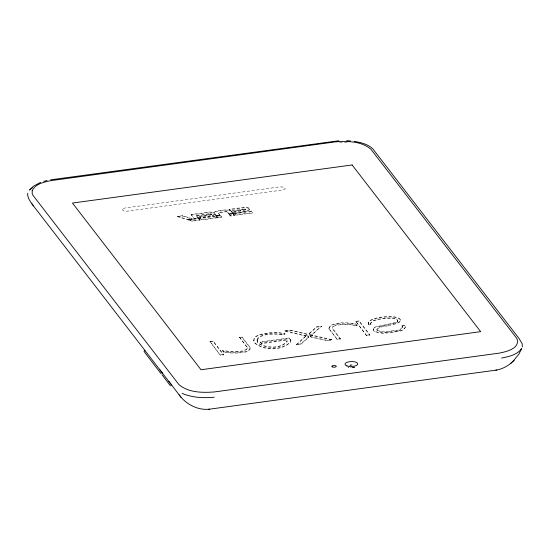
<?xml version="1.0" encoding="UTF-8"?>
<svg xmlns="http://www.w3.org/2000/svg" width="550" height="550" viewBox="0 0 550 550"><rect width="100%" height="100%" fill="white"/><g stroke="black" fill="none" stroke-linecap="round" stroke-linejoin="round"><path stroke-width="0.41" stroke-dasharray="2.75 2.06" d="M230.374 210.334L226.353 209.715L216.934 210.994A3.74 1.451 -1.5 0 0 215.669 211.282C213.847 212.053 212.816 214.411 215.676 211.674A3.74 1.451 -1.5 0 1 216.947 211.386L226.366 210.107L230.381 210.726L229.556 209.275L244.303 207.268C246.022 207.261 249.205 207.075 249.556 209.282L248.249 208.12L245.376 207.618L229.57 209.667L229.556 209.275M249.542 208.89L249.171 210.141L247.857 210.836L233.008 213.414A4.008 1.554 -1.5 0 1 232.952 212.891L234.163 211.977A3.348 1.299 -1.5 0 1 235.269 211.702L245.671 209.873L245.657 209.481A0.983 0.378 -1.5 0 0 245.238 208.945L231.096 210.87L232.794 213.455L229.006 214.094L227.549 211.826A1.471 0.571 -1.5 0 0 226.896 211.509L226.738 211.482A1.272 0.495 -1.5 0 0 225.878 211.482L219.395 212.362A1.286 0.495 -1.5 0 0 218.708 212.575A1.458 0.564 -1.5 0 0 218.529 213.056L220.083 215.462L216.411 216.109L214.679 213.489L214.548 214.631L212.939 215.634L198.577 218.137A3.52 1.368 -1.5 0 1 198.426 217.491L199.994 216.569L211.173 214.658L211.166 214.266A1.451 0.564 -1.5 0 0 210.609 213.558L196.281 215.511L198.083 218.226L194.349 218.873L191.269 214.885L191.262 214.493L209.426 212.018L212.307 212.183L214.266 212.953M260.267 341.907L261.312 343.269L286.901 339.597L286.907 339.989L261.326 343.661L260.267 341.907L289.444 337.934L290.551 339.907L290.331 341.935C281.49 350.604 264.034 350.488 254.636 342.678A28.057 10.876 -1.5 0 1 254.471 337.899L255.819 336.442L258.081 335.184A12.794 4.957 -1.5 0 1 261.092 334.235A31.309 12.134 -1.5 0 1 273.811 332.502A14.871 5.761 -1.5 0 1 279.723 332.674L285.003 333.74L282.975 334.936A25.479 9.872 -1.5 0 0 271.576 334.214A14.073 5.452 -1.5 0 0 261.972 336.009A16.534 6.408 -1.5 0 0 257.207 340.264M290.551 339.907L290.345 342.327C281.497 350.996 264.041 350.879 254.643 343.069A28.057 10.876 -1.5 0 1 254.478 338.291L255.826 336.834L258.087 335.576A12.794 4.957 -1.5 0 1 261.106 334.627A31.309 12.134 -1.5 0 1 273.824 332.894A14.871 5.761 -1.5 0 1 279.73 333.066L285.01 334.132M357.039 325.483L355.843 323.957A25.884 10.031 -1.5 0 0 345.503 322.781A17.985 6.971 -1.5 0 0 335.644 323.62C333.08 324.287 328.976 325.208 328.955 328.508L328.948 328.116L329.031 329.01L337.143 339.529L340.45 339.075L332.331 328.164L332.695 326.728L335.246 325.263A7.136 2.764 -1.5 0 1 337.59 324.741A22.681 8.786 -1.5 0 1 351.697 324.61A28.868 11.186 -1.5 0 1 357.039 325.483L357.053 325.875A28.868 11.186 -1.5 0 0 351.718 324.995A22.681 8.786 -1.5 0 0 337.59 325.126A7.136 2.764 -1.5 0 0 335.259 325.655L333.472 326.466L332.317 327.834M402.332 326.569L402.029 325.71L404.676 325.263C407.296 328.976 401.273 331.183 398.42 331.416A97.219 37.675 -1.5 0 1 385.743 333.142A9.914 3.843 -1.5 0 1 382.332 333.279L378.235 332.805L374.887 331.643A9.969 3.864 -1.5 0 1 373.257 329.478L374.124 327.594A4.283 1.657 -1.5 0 1 376.014 326.769L389.503 323.923A22.914 8.883 -1.5 0 0 397.265 321.482A2.475 0.956 -1.5 0 0 397.774 321.111A10.973 4.256 -1.5 0 0 395.938 318.732A3.932 1.526 -1.5 0 0 393.91 318.161A15.434 5.981 -1.5 0 0 388.272 317.996A21.086 8.174 -1.5 0 0 374.158 320.32L372.054 321.379L370.92 322.651A10.876 4.214 -1.5 0 0 370.886 324.005L370.893 324.397L368.775 324.72A13.049 5.053 -1.5 0 1 368.273 322.933L369.985 320.781L373.553 319.234A24.296 9.412 -1.5 0 1 390.899 316.931L394.446 317.206L398.083 318.23A11.791 4.565 -1.5 0 1 400.331 319.791A7.686 2.977 -1.5 0 1 400.517 321.255L398.874 322.568A26.111 10.12 -1.5 0 1 390.713 325.132M402.029 325.71L402.476 327.058L402.462 326.666C401.369 333.066 389.799 329.883 386.32 332.152L381.054 332.062L377.328 330.55A6.504 2.523 -1.5 0 1 376.839 329.512C379.143 325.153 386.519 326.624 390.699 324.741A26.111 10.12 -1.5 0 0 398.86 322.169L400.503 320.863A7.686 2.977 -1.5 0 0 400.317 319.399A11.791 4.565 -1.5 0 0 398.076 317.838L394.439 316.814L390.892 316.539A24.296 9.412 -1.5 0 0 373.533 318.842L369.978 320.389L368.266 322.541A13.049 5.053 -1.5 0 0 368.768 324.328L368.775 324.72M376.839 329.512C379.981 325.813 386.354 326.844 390.713 325.132M405.357 326.961C404.553 329.849 400.936 330.454 398.413 331.024A97.219 37.675 -1.5 0 1 385.729 332.75A9.914 3.843 -1.5 0 1 382.319 332.887L378.228 332.413L374.873 331.251A9.969 3.864 -1.5 0 1 373.244 329.086L373.251 329.478M239.553 337.288L247.576 347.689L246.496 349.243L243.155 350.728A8.683 3.369 -1.5 0 1 240.433 351.209A24.963 9.673 -1.5 0 1 229.845 351.416L222.626 350.508L223.472 352.158A22.275 8.628 -1.5 0 0 227.583 352.743A28.793 11.158 -1.5 0 0 242.124 352.694A9.776 3.788 -1.5 0 0 245.678 352.007C247.576 351.402 250.394 350.35 250.147 347.889L250.161 348.281L250.016 347.359L241.993 336.951L239.553 337.288L247.589 348.081L245.994 349.986L243.162 351.12A8.683 3.369 -1.5 0 1 240.439 351.601A24.963 9.673 -1.5 0 1 229.859 351.808L222.633 350.9M214.672 213.833L212.926 215.242L198.564 217.745L198.577 218.137M329.003 328.006L331.066 325.662L335.651 324.019A17.985 6.971 -1.5 0 1 345.51 323.18A25.884 10.031 -1.5 0 1 355.843 324.349L357.053 325.875M402.449 327.154C399.204 332.228 391.002 329.876 386.313 331.76L381.04 331.671L377.321 330.158A6.504 2.523 -1.5 0 1 376.826 329.12M250.113 348.432L248.401 350.446L245.671 351.615A9.776 3.788 -1.5 0 1 242.11 352.296M373.326 329.093L374.131 327.986A4.283 1.657 -1.5 0 1 376.021 327.161L389.517 324.314A22.914 8.883 -1.5 0 0 397.279 321.874A2.475 0.956 -1.5 0 0 397.788 321.502L397.774 320.897M257.153 339.873A19.718 7.638 -1.5 0 0 258.789 343.427C266.929 348.074 280.933 349.092 287.066 341.048L287.079 341.44C280.94 349.484 266.936 348.466 258.796 343.819A19.718 7.638 -1.5 0 1 257.159 340.264M249.48 209.33L246.929 210.671L232.994 213.022L233.008 213.414M296.484 344.486L305.683 336.077L307.89 335.782L308.804 337.343L300.829 344.293L296.498 344.877L296.484 344.486L300.816 343.901L308.791 336.951M296.498 344.877L305.69 336.469L307.897 336.174L308.804 337.343M309.183 333.424L309.822 334.778L311.988 334.482L321.502 326.102L312.001 334.874L309.836 335.17L309.183 333.424L316.821 326.734L321.502 326.102M309.189 333.816L316.827 327.126L321.516 326.494M349.814 365.351L351.106 364.781L352.688 365.049M354.819 366.967L353.444 367.558M257.201 339.873A16.534 6.408 -1.5 0 1 261.924 335.603A14.073 5.452 -1.5 0 1 271.569 333.822A25.479 9.872 -1.5 0 1 282.961 334.551L285.003 333.74M349.903 365.798L351.931 365.523M353.437 367.366L354.221 367.104L352.605 367.462M354.681 367.063L352.522 367.737M350.329 365.001L350.852 364.829M310.179 335.899L312.579 335.252L331.994 339.653L332.001 340.044L327.614 340.794L310.798 337.074L310.179 335.899L310.798 337.074M310.186 336.291L312.593 335.644L332.001 340.044M352.77 367.304L353.925 367.084M352.516 367.544L353.925 367.276M245.657 209.481L235.256 211.31A3.348 1.299 -1.5 0 0 234.149 211.585L232.939 212.499A4.008 1.554 -1.5 0 0 232.994 213.022M216.397 215.717L220.076 215.071M177.678 216.343L188.155 219.56L192.397 218.824L192.404 219.216L188.162 219.952L177.691 216.734L177.678 216.343L182.641 215.669L192.397 218.824M191.262 214.493L194.336 218.481L198.076 217.834L198.083 218.226M211.166 214.266L199.987 216.178L198.419 217.099A3.52 1.368 -1.5 0 0 198.571 217.745M402.036 326.102L404.683 325.655L405.364 327.353M310.784 336.683L327.607 340.402L331.994 339.653M228.992 213.702L232.788 213.063M368.768 324.328L370.886 324.005M284.852 330.729L304.906 335.479L307.45 335.101L307.464 335.493L304.913 335.871L284.859 331.121L284.852 330.729L290.091 330.014L306.494 333.864L307.45 335.101M177.691 216.734L182.648 216.061L192.404 219.216M191.269 214.885L209.44 212.41L214.211 213.262M196.288 215.903L210.623 213.943A1.451 0.564 -1.5 0 1 211.166 214.658M231.096 210.87L231.103 211.262L245.252 209.33A0.983 0.378 -1.5 0 1 245.664 209.873M198.907 218.515L199.918 220.199L192.335 221.238L188.416 220.028L188.403 219.636L215.738 215.916L216.954 217.484L216.961 217.876L203.528 219.711A3.575 1.389 -1.5 0 1 202.173 219.787L199.712 219.361L198.907 218.515L202.166 219.395A3.575 1.389 -1.5 0 0 203.521 219.319L216.954 217.484M216.473 215.813L220.33 215.291L221.547 216.858L221.554 217.25L217.697 217.779L216.473 215.813L217.697 217.779M233.324 213.744L234.383 215.504L230.395 216.047L229.185 214.479L229.171 214.087L251.357 211.062L252.574 213.029L237.559 215.057L235.042 214.906L233.337 214.136L233.324 213.744L235.029 214.514L237.552 214.665L252.567 212.637M188.416 220.028L215.751 216.308L216.961 217.876M216.487 216.205L220.344 215.683L221.554 217.25M229.185 214.479L251.364 211.454L252.574 213.029M188.403 219.636L192.321 220.846L199.904 219.808M217.69 217.387L221.547 216.858M229.171 214.087L230.388 215.655L234.369 215.112M355.843 321.31L359.067 320.87L369.793 334.778L369.806 335.17L366.575 335.61L355.843 321.31L366.575 335.61M284.859 331.121L290.097 330.406L306.508 334.249L307.464 335.493M209.956 341.426L213.104 341L223.506 354.496L223.52 354.888L220.371 355.314L209.956 341.426L220.371 355.314M355.85 321.702L359.081 321.262L369.806 335.17M239.559 337.679L242.007 337.343L250.03 347.751M209.962 341.818L213.118 341.392L223.52 354.888M260.274 342.299L289.451 338.326L290.565 340.299M220.357 354.922L223.506 354.496M329.024 328.618L337.136 339.137L340.443 338.683M366.568 335.218L369.793 334.778M339.591 142.684L347.442 142.594M350.529 367.799L351.526 367.819M226.744 211.874L226.909 211.901A1.471 0.571 -1.5 0 1 227.562 212.218L229.006 214.094M348.136 366.981L348.769 367.276M347.861 367.056L348.776 367.469M340.45 339.075L332.337 328.556L332.269 327.807L332.276 328.199M231.103 211.262L232.794 213.455M229.57 209.667L230.381 210.726M220.083 215.462L218.536 213.448A1.458 0.564 -1.5 0 1 218.714 212.967A1.286 0.495 -1.5 0 1 219.409 212.754L225.892 211.874A1.272 0.495 -1.5 0 1 226.744 211.874M216.411 216.109L214.679 213.489M196.281 215.511L198.076 217.834M198.921 218.907L199.918 220.199M233.337 214.136L234.383 215.504M222.626 350.508L223.472 352.158M286.901 339.597L287.079 341.44M404.676 325.263L404.683 325.655M400.647 320.121L400.661 320.512M370.762 323.331L370.776 323.723M368.232 322.994L368.246 323.386M359.067 320.87L359.081 321.262M355.843 323.957L355.85 324.349M337.136 339.137L337.143 339.529M327.607 340.402L327.614 340.794M316.821 326.734L316.827 327.126M312.579 335.252L312.593 335.644M311.988 334.482L312.001 334.874M309.822 334.778L309.836 335.17M307.89 335.782L307.897 336.174M306.494 333.864L306.508 334.249M305.683 336.077L305.69 336.469M304.906 335.479L304.913 335.871M300.816 343.901L300.829 344.293M290.091 330.014L290.097 330.406M289.444 337.934L289.451 338.326M282.968 334.544L282.975 334.936M261.312 343.269L261.326 343.661M257.111 340.484L257.118 340.876M251.357 211.062L251.364 211.454M253.873 340.299L253.88 340.691M245.809 209.275L245.816 209.667M245.245 208.938L245.252 209.33M247.576 347.689L247.589 348.081M241.993 336.951L242.007 337.343M232.911 212.678L232.918 213.07M230.388 215.655L230.395 216.047M220.33 215.291L220.344 215.683M218.467 212.919L218.474 213.311M215.738 215.916L215.751 216.308M214.878 213.737L214.885 214.129M214.149 212.671L214.156 213.063M213.799 212.699L213.806 213.091M212.926 215.242L212.939 215.634M211.303 213.998L211.317 214.39M210.616 213.551L210.623 213.943M213.104 341L213.118 341.392M198.378 217.264L198.385 217.656M194.336 218.481L194.349 218.873M192.321 220.846L192.335 221.238M188.155 219.56L188.162 219.952M182.641 215.669L182.648 216.061M223.465 351.766A22.275 8.628 -1.5 0 0 227.576 352.351A28.793 11.158 -1.5 0 0 242.11 352.303M370.893 324.397A10.876 4.214 -1.5 0 1 370.934 323.043L372.068 321.771L374.165 320.712A21.086 8.174 -1.5 0 1 388.279 318.388A15.434 5.981 -1.5 0 1 393.917 318.56A3.932 1.526 -1.5 0 1 395.945 319.124A10.973 4.256 -1.5 0 1 397.788 321.502M122.581 209.062L122.574 210.066L123.991 210.884L127.545 211.145L282.501 190.032L284.46 189.413L285.209 188.444L283.607 187.124L280.053 186.863L125.098 207.976L122.581 209.062"/><path stroke-width="0.82" d="M27.706 193.181C27.046 198.007 30.896 202.146 33.44 205.879M522.294 347.029L522.225 343.812L518.918 338.305L372.873 148.919C367.916 144.072 360.8 142.491 354.193 141.364M512.923 361.426L518.856 354.207L521.613 348.624C517.069 354.929 508.743 356.641 501.559 358.057M495.859 370.164C501.868 369.243 507.533 366.307 512.023 362.244M510.888 363.296L514.174 360.264M144.918 350.439L143.956 351.113L145.152 352.942L161.102 373.78M32.484 187.619L29.535 190.032L33.488 186.161L40.652 182.353M43.718 181.349L47.059 180.503M31.556 203.438L180.964 397.183C187.928 405.212 198.708 410.431 209.447 409.179M50.621 179.836L338.862 140.752M208.567 409.303L496.739 370.04M214.266 397.196C203.472 398.262 192.177 397.671 182.084 393.381M346.631 140.669L350.467 140.917M162.491 373.017L159.452 369.284M171.834 385.138L168.802 381.411M170.459 385.908L162.064 374.749M179.08 394.742L180.964 397.183M32.161 190.788L32.23 193.792L32.938 195.271L178.922 384.581C188.519 392.748 202.386 392.817 214.321 391.951L498.506 353.231C505.594 352 520.726 348.542 516.897 338.539L370.906 149.229C361.316 141.061 347.449 140.993 335.507 141.859L51.329 180.579C44.399 182.036 35.392 183.617 32.161 190.788M332.145 366.053L331.939 366.259A2.076 0.804 -1.5 0 0 332.537 367.029L333.527 367.214A2.255 0.873 -1.5 0 0 335.651 366.926L336.194 366.534A2.076 0.804 -1.5 0 0 335.603 365.764L334.613 365.578A2.255 0.873 -1.5 0 0 332.489 365.867L332.145 366.053M352.124 164.959L72.463 203.053L201.011 369.751L480.672 331.657L352.124 164.959M346.947 365.936A6.421 2.489 -1.5 0 0 357.61 364.485A6.421 2.489 -1.5 0 0 349.566 361.694A6.421 2.489 -1.5 0 0 346.947 365.936"/></g></svg>
